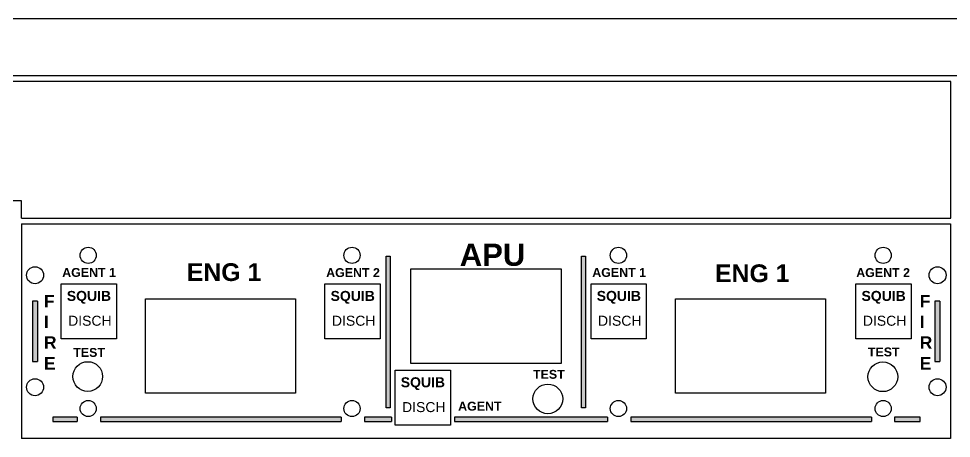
# Model space of a CAD drawing. Header units: millimetres. Extents: x -710 to 7903, y -55 to 3601.
# Drawn here: x 2363 to 2689.3, y 1840.6 to 1987.4 of the extents above; entities that cross this region are included whole.
import ezdxf

# ---------------------------------------------------------------- set-up
doc = ezdxf.new("R2010")
doc.units = ezdxf.units.MM
doc.styles.get("Standard").update_dxf_attribs({"font": 'sanss___.ttf'})

msp = doc.modelspace()

# ---------------------------------------------------------------- hatches: boundary and pattern name
h = msp.add_hatch(color=1)
h.paths.add_polyline_path([(2383.45, 1847.96), (2374.94, 1847.96), (2374.94, 1846.52), (2383.45, 1846.52)])
h.paths.add_polyline_path([(2475.82, 1847.96), (2391.7, 1847.96), (2391.7, 1846.52), (2475.82, 1846.52)])
h.paths.add_polyline_path([(2493.4, 1847.96), (2484.02, 1847.96), (2484.02, 1846.52), (2493.4, 1846.52)])
h.paths.add_polyline_path([(2493.04, 1904.36), (2491.59, 1904.36), (2491.59, 1851.27), (2493.04, 1851.27)])
h.paths.add_polyline_path([(2369.59, 1888.58), (2367.82, 1888.58), (2367.82, 1867.44), (2369.59, 1867.44)])
h = msp.add_hatch(color=1)
h.paths.add_polyline_path([(2559.89, 1904.36), (2561.34, 1904.36), (2561.34, 1851.27), (2559.89, 1851.27)])
h.paths.add_polyline_path([(2683.47, 1867.44), (2685.23, 1867.44), (2685.23, 1888.58), (2683.47, 1888.58)])
h = msp.add_hatch(color=1)
h.paths.add_polyline_path([(2568.99, 1847.96), (2515.45, 1847.96), (2515.45, 1846.52), (2568.99, 1846.52)])
h.paths.add_polyline_path([(2661.34, 1847.96), (2577.14, 1847.96), (2577.14, 1846.52), (2661.34, 1846.52)])
h.paths.add_polyline_path([(2669.38, 1846.52), (2678.37, 1846.52), (2678.37, 1847.96), (2669.38, 1847.96)])

# ---------------------------------------------------------------- linework, layer by layer
at = {"color": 5}
for p, q in [((2195.03, 1987.37), (2858.03, 1987.37)), ((2838.03, 1967.37), (2215.03, 1967.37)), ((2689.09, 1965.37), (2217.03, 1965.37)), ((2689.09, 1917.59), (2689.09, 1965.37)), ((2364.03, 1923.62), (2217.03, 1923.62)), ((2364.03, 1917.59), (2364.03, 1923.62)), ((2364.03, 1917.59), (2689.09, 1917.59)), ((2364.03, 1915.59), (2689.03, 1915.59)), ((2364.03, 1915.59), (2364.03, 1840.59)), ((2689.03, 1915.59), (2689.03, 1840.59)), ((2689.03, 1840.59), (2364.03, 1840.59))]:
    msp.add_line(p, q, dxfattribs=at)
at = {"color": 1}
for p, q in [((2367.82, 1888.58), (2367.82, 1867.44)), ((2369.59, 1888.58), (2367.82, 1888.58)), ((2369.59, 1888.58), (2369.59, 1867.44)), ((2683.47, 1888.58), (2683.47, 1867.44)), ((2685.23, 1888.58), (2683.47, 1888.58)), ((2685.23, 1888.58), (2685.23, 1867.44)), ((2367.82, 1867.44), (2369.59, 1867.44)), ((2683.47, 1867.44), (2685.23, 1867.44)), ((2383.45, 1847.96), (2383.45, 1846.52)), ((2391.7, 1847.96), (2391.7, 1846.52)), ((2475.82, 1847.96), (2475.82, 1846.52)), ((2484.02, 1847.96), (2484.02, 1846.52)), ((2493.4, 1847.96), (2493.4, 1846.52)), ((2515.45, 1847.96), (2515.45, 1846.52)), ((2568.99, 1847.96), (2568.99, 1846.52)), ((2577.14, 1847.96), (2577.14, 1846.52)), ((2661.34, 1847.96), (2661.34, 1846.52)), ((2669.38, 1847.96), (2669.38, 1846.52))]:
    msp.add_line(p, q, dxfattribs=at)
for points in [[(2491.59, 1904.36), (2493.04, 1904.36), (2493.04, 1851.27), (2491.59, 1851.27)], [(2559.89, 1904.36), (2561.34, 1904.36), (2561.34, 1851.27), (2559.89, 1851.27)]]:
    msp.add_lwpolyline(points, close=True, dxfattribs=at)
at = {"color": 5}
for points in [[(2500.26, 1899.83), (2552.79, 1899.83), (2552.79, 1866.8), (2500.26, 1866.8)], [(2377.89, 1894.62), (2397.24, 1894.62), (2397.24, 1875.43), (2377.89, 1875.43)], [(2470.17, 1894.62), (2489.51, 1894.62), (2489.51, 1875.43), (2470.17, 1875.43)], [(2563.25, 1894.62), (2582.59, 1894.62), (2582.59, 1875.43), (2563.25, 1875.43)], [(2655.88, 1894.62), (2675.23, 1894.62), (2675.23, 1875.43), (2655.88, 1875.43)], [(2407.37, 1889.4), (2459.9, 1889.4), (2459.9, 1856.37), (2407.37, 1856.37)], [(2592.79, 1889.4), (2645.32, 1889.4), (2645.32, 1856.37), (2592.79, 1856.37)], [(2494.7, 1864.42), (2514.05, 1864.42), (2514.05, 1845.23), (2494.7, 1845.23)]]:
    msp.add_lwpolyline(points, close=True, dxfattribs=at)
at = {"color": 1}
for points in [[(2383.45, 1847.96), (2374.94, 1847.96), (2374.94, 1846.52), (2383.45, 1846.52)], [(2475.82, 1847.96), (2391.7, 1847.96)], [(2493.4, 1847.96), (2484.02, 1847.96)], [(2568.99, 1847.96), (2515.45, 1847.96)], [(2661.34, 1847.96), (2577.14, 1847.96)], [(2669.38, 1846.52), (2678.37, 1846.52), (2678.37, 1847.96), (2669.38, 1847.96)], [(2391.7, 1846.52), (2475.82, 1846.52)], [(2484.02, 1846.52), (2493.4, 1846.52)], [(2515.45, 1846.52), (2568.99, 1846.52)], [(2577.14, 1846.52), (2661.34, 1846.52)]]:
    msp.add_lwpolyline(points, dxfattribs=at)
for centre, radius in [((2387.36, 1904.59), 2.83), ((2479.64, 1904.59), 2.83), ((2572.83, 1904.59), 2.83), ((2665.44, 1904.59), 2.83), ((2368.76, 1897.62), 2.97), ((2684.45, 1897.62), 2.97), ((2368.76, 1858.48), 2.97), ((2684.45, 1858.48), 2.97), ((2387.36, 1851.02), 2.83), ((2479.64, 1851.02), 2.83), ((2572.83, 1851.02), 2.83), ((2665.44, 1851.02), 2.83)]:
    msp.add_circle(centre, radius)
at = {"color": 5}
for centre in [(2387.2, 1862.21), (2665.32, 1862.11), (2548.14, 1854.39)]:
    msp.add_circle(centre, 5.19, dxfattribs=at)

# ---------------------------------------------------------------- texts
at = {"color": 1}
for s, insert, char_height, width, attachment_point in [('{\\fSansSerif|b1|i0|c2|p2;APU}', (2517.34, 1908.69), 7.7659, 28.1643, 1), ('{\\fSansSerif|b1|i0|c2|p2;AGENT 1}', (2378.26, 1900.16), 3.1063, 31.0826, 1), ('{\\fSansSerif|b1|i0|c2|p2;ENG 1}', (2421.86, 1901.84), 6.2127, 28.1643, 1), ('{\\fSansSerif|b1|i0|c2|p2;AGENT 2}', (2470.59, 1900.11), 3.1063, 31.0826, 1), ('{\\fSansSerif|b1|i0|c2|p2;AGENT 1}', (2563.68, 1900.16), 3.1063, 31.0826, 1), ('{\\fSansSerif|b1|i0|c2|p2;ENG 1}', (2606.62, 1901.44), 6.2127, 28.1643, 1), ('{\\fSansSerif|b1|i0|c2|p2;AGENT 2}', (2656.01, 1900.11), 3.1063, 31.0826, 1), ('{\\fSansSerif|b1|i0|c2|p2;F\\PI\\PR\\PE}', (2371.9, 1890.76), 4.3489, 9.1052, 1), ('{\\fSansSerif|b1|i0|c2|p2;SQUIB}', (2387.61, 1892.15), 3.5, 20.9703, 2), ('{\\fSansSerif|b1|i0|c2|p2;SQUIB}', (2479.89, 1892.15), 3.5, 20.9703, 2), ('{\\fSansSerif|b1|i0|c2|p2;SQUIB}', (2572.97, 1892.15), 3.5, 20.9703, 2), ('{\\fSansSerif|b1|i0|c2|p2;SQUIB}', (2665.6, 1892.15), 3.5, 20.9703, 2), ('{\\fSansSerif|b1|i0|c2|p2;F\\PI\\PR\\PE}', (2678.23, 1890.76), 4.3489, 9.1052, 1), ('DISCH', (2380.34, 1883.47), 3.5, 20.9703, 1), ('DISCH', (2472.62, 1883.47), 3.5, 20.9703, 1), ('DISCH', (2565.69, 1883.47), 3.5, 20.9703, 1), ('DISCH', (2658.33, 1883.47), 3.5, 20.9703, 1), ('{\\fSansSerif|b1|i0|c2|p2;TEST}', (2382.14, 1872.19), 3.1063, 31.0826, 1), ('{\\fSansSerif|b1|i0|c2|p2;TEST}', (2660.09, 1872.36), 3.1063, 31.0826, 1), ('{\\fSansSerif|b1|i0|c2|p2;TEST}', (2542.96, 1864.53), 3.1063, 31.0826, 1), ('{\\fSansSerif|b1|i0|c2|p2;SQUIB}', (2504.43, 1861.95), 3.5, 20.9703, 2), ('DISCH', (2497.15, 1853.27), 3.5, 20.9703, 1), ('{\\fSansSerif|b1|i0|c2|p2;AGENT}', (2516.76, 1853.4), 3.1063, 31.0826, 1)]:
    msp.add_mtext(s, dxfattribs=dict(at, insert=insert, char_height=char_height, width=width, attachment_point=attachment_point))

doc.saveas('drawing.dxf')
